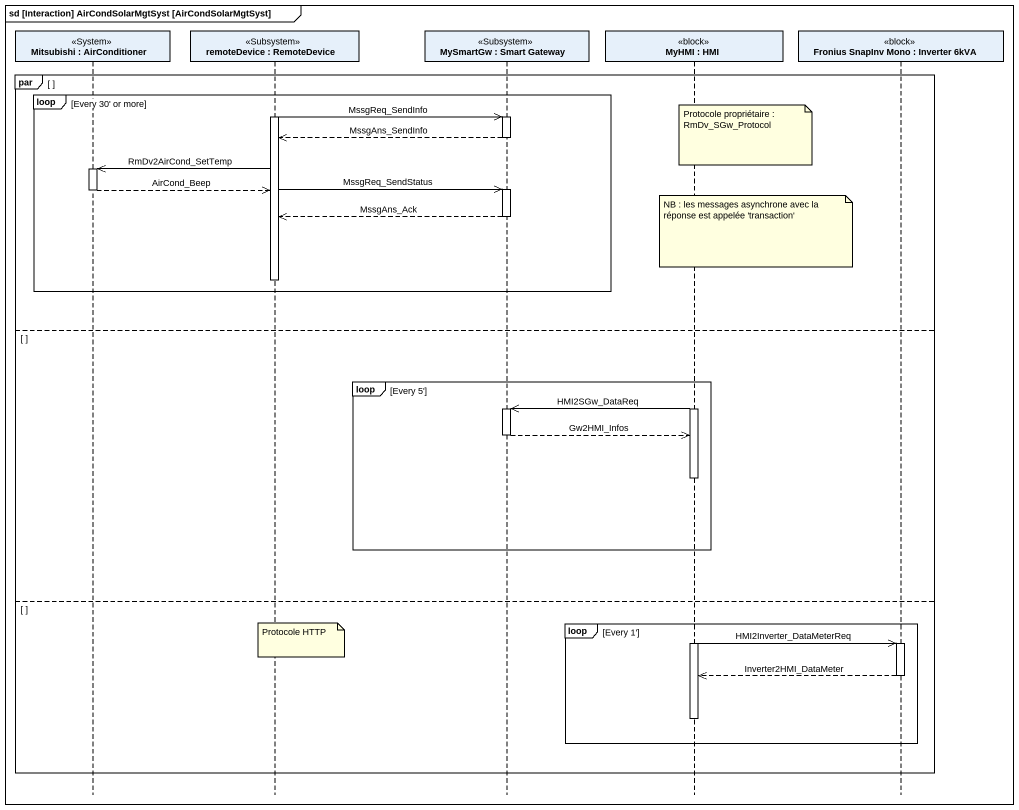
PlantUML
@startuml
mainframe sd [Interaction] AirCondSolarMgtSyst [AirCondSolarMgtSyst]
hide footbox
participant "Mitsubishi : AirConditioner" as Mitsubishi <<System>>
participant "remoteDevice : RemoteDevice" as remoteDevice <<Subsystem>>
participant "MySmartGw : Smart Gateway" as MySmartGw <<Subsystem>>
participant "MyHMI : HMI" as MyHMI <<block>>
participant "Fronius SnapInv Mono : Inverter 6kVA" as Fronius_SnapInv_Mono <<block>>

par
  loop Every 30' or more
    activate remoteDevice
    remoteDevice ->> MySmartGw : MssgReq_SendInfo
    activate MySmartGw
    note over MyHMI
      Protocole propriétaire :
      RmDv_SGw_Protocol
    end note
    MySmartGw -->> remoteDevice : MssgAns_SendInfo
    deactivate MySmartGw
    remoteDevice ->> Mitsubishi : RmDv2AirCond_SetTemp
    activate Mitsubishi
    remoteDevice ->> MySmartGw : MssgReq_SendStatus
    activate MySmartGw
    Mitsubishi -->> remoteDevice : AirCond_Beep
    deactivate Mitsubishi
    MySmartGw -->> remoteDevice : MssgAns_Ack
    deactivate MySmartGw
    note over MyHMI : NB : les messages asynchrone avec la réponse est appelée 'transaction'
    deactivate remoteDevice
  end
else
  loop Every 5'
    activate MyHMI
    MyHMI ->> MySmartGw : HMI2SGw_DataReq
    activate MySmartGw
    MySmartGw -->> MyHMI : Gw2HMI_Infos
    deactivate MySmartGw
  end
else
  loop Every 1'
    note over remoteDevice : Protocole HTTP
    MyHMI ->> Fronius_SnapInv_Mono : HMI2Inverter_DataMeterReq
    activate Fronius_SnapInv_Mono
    Fronius_SnapInv_Mono -->> MyHMI : Inverter2HMI_DataMeter
    deactivate Fronius_SnapInv_Mono
    deactivate MyHMI
  end
end
@enduml
